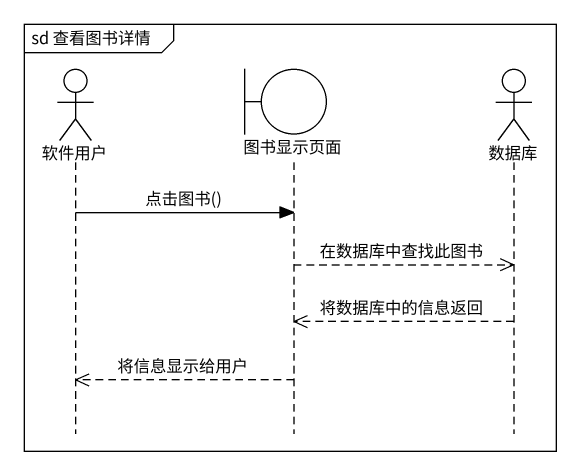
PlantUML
@startuml
mainframe sd 查看图书详情
hide footbox
actor 软件用户
boundary 图书显示页面
actor 数据库

软件用户 -> 图书显示页面 : 点击图书()
图书显示页面 -->> 数据库 : 在数据库中查找此图书
数据库 -->> 图书显示页面 : 将数据库中的信息返回
图书显示页面 -->> 软件用户 : 将信息显示给用户
@enduml
